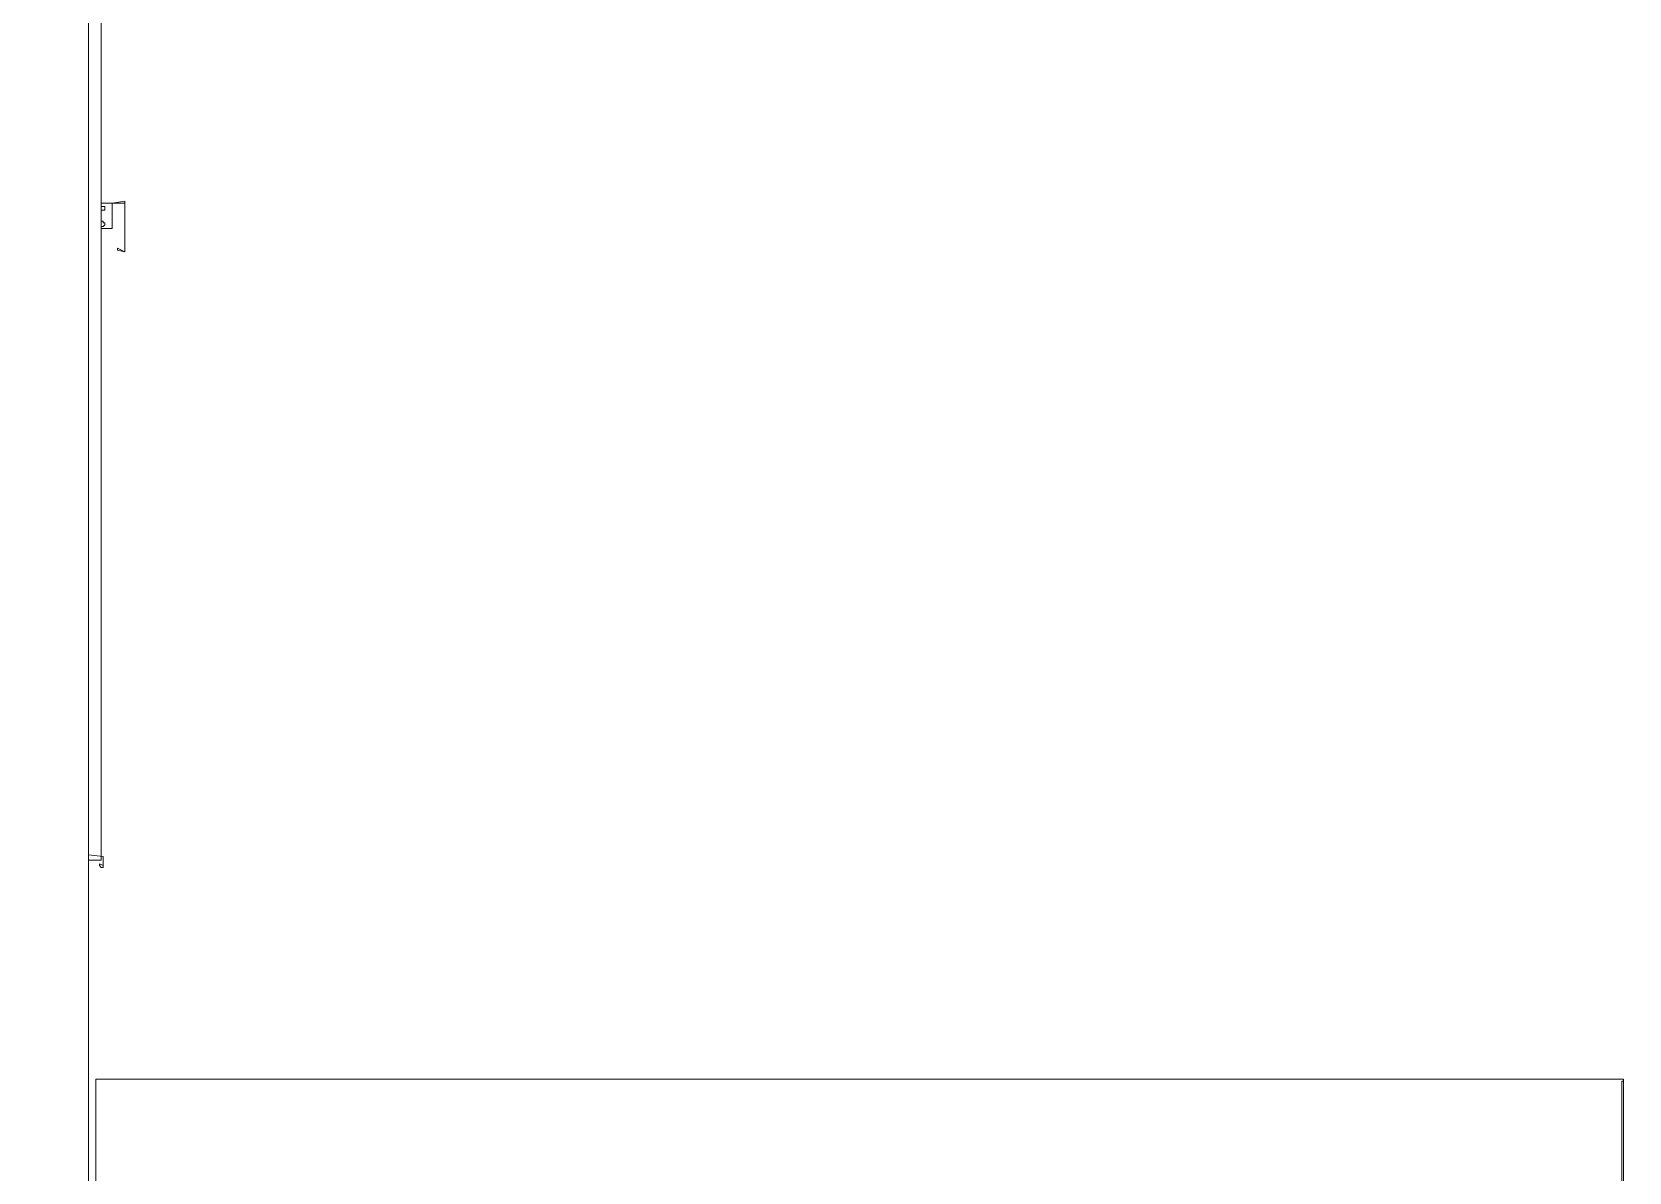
# Model space of a CAD drawing. Header units: millimetres. Extents: x 2294 to 908349, y -83289 to 219220.
# Drawn here: x 408201 to 412058, y 71274 to 74027 of the extents above; entities that cross this region are included whole.
import ezdxf

# ---------------------------------------------------------------- set-up
doc = ezdxf.new("R2010")
doc.units = ezdxf.units.MM
doc.layers.add('PDF _Геометрия', color=7, linetype='Continuous')

msp = doc.modelspace()

# ---------------------------------------------------------------- linework, layer by layer
at = {"layer": 'PDF _Геометрия', "lineweight": 9}
for points in [[(391350.3, 67122.2), (408316.4, 67122.2), (408338.2, 67122.2), (408338.2, 81321.1), (408338.2, 79152.8), (408368.8, 79152.8), (408368.8, 79074.1), (408368.8, 77758.3), (408368.8, 76442.4), (408368.8, 76363.7), (408338.2, 76363.7)], [(408368.8, 74737.5), (408368.8, 73421.6), (408368.8, 72105.8)], [(408368.8, 73552.8), (408395.1, 73552.8), (408395.1, 73614), (408368.8, 73614)], [(408368.8, 73605.3), (408373.2, 73605.3), (408377.6, 73605.3), (408377.6, 73600.9), (408377.6, 73596.5), (408373.2, 73596.5), (408368.8, 73596.5), (408368.8, 73600.9)], [(408368.8, 73565.9), (408368.8, 73570.3), (408373.2, 73570.3), (408373.2, 73565.9), (408377.6, 73565.9), (408377.6, 73561.5), (408373.2, 73557.2), (408368.8, 73557.2), (408368.8, 73561.5)], [(408368.8, 72105.8), (408368.8, 72027.1)], [(408368.8, 72027.1), (408338.2, 72027.1)], [(408338.2, 72027.1), (408338.2, 71139.7)], [(412045.3, 71240.2), (412045.3, 71498.2), (408355.7, 71498.2), (408355.7, 71091.6)], [(412058.4, 71240.2), (412058.4, 71244.6), (412045.3, 71244.6), (412045.3, 71240.2), (412045.3, 71493.8), (412040.9, 71493.8), (412040.9, 71240.2)]]:
    msp.add_lwpolyline(points, dxfattribs=at)
for points in [[(408368.8, 73614), (408395.1, 73614), (408425.7, 73618.4), (408425.7, 73496), (408408.2, 73500.3), (408408.2, 73504.7), (408425.7, 73496), (408425.7, 73614), (408395.1, 73614)], [(408373.2, 72035.9), (408338.2, 72040.2)], [(408364.4, 72018.4), (408364.4, 72014), (408368.8, 72009.6), (408373.2, 72009.6), (408373.2, 72035.9), (408373.2, 72014)]]:
    msp.add_lwpolyline(points, close=True, dxfattribs=at)

doc.saveas('drawing.dxf')
